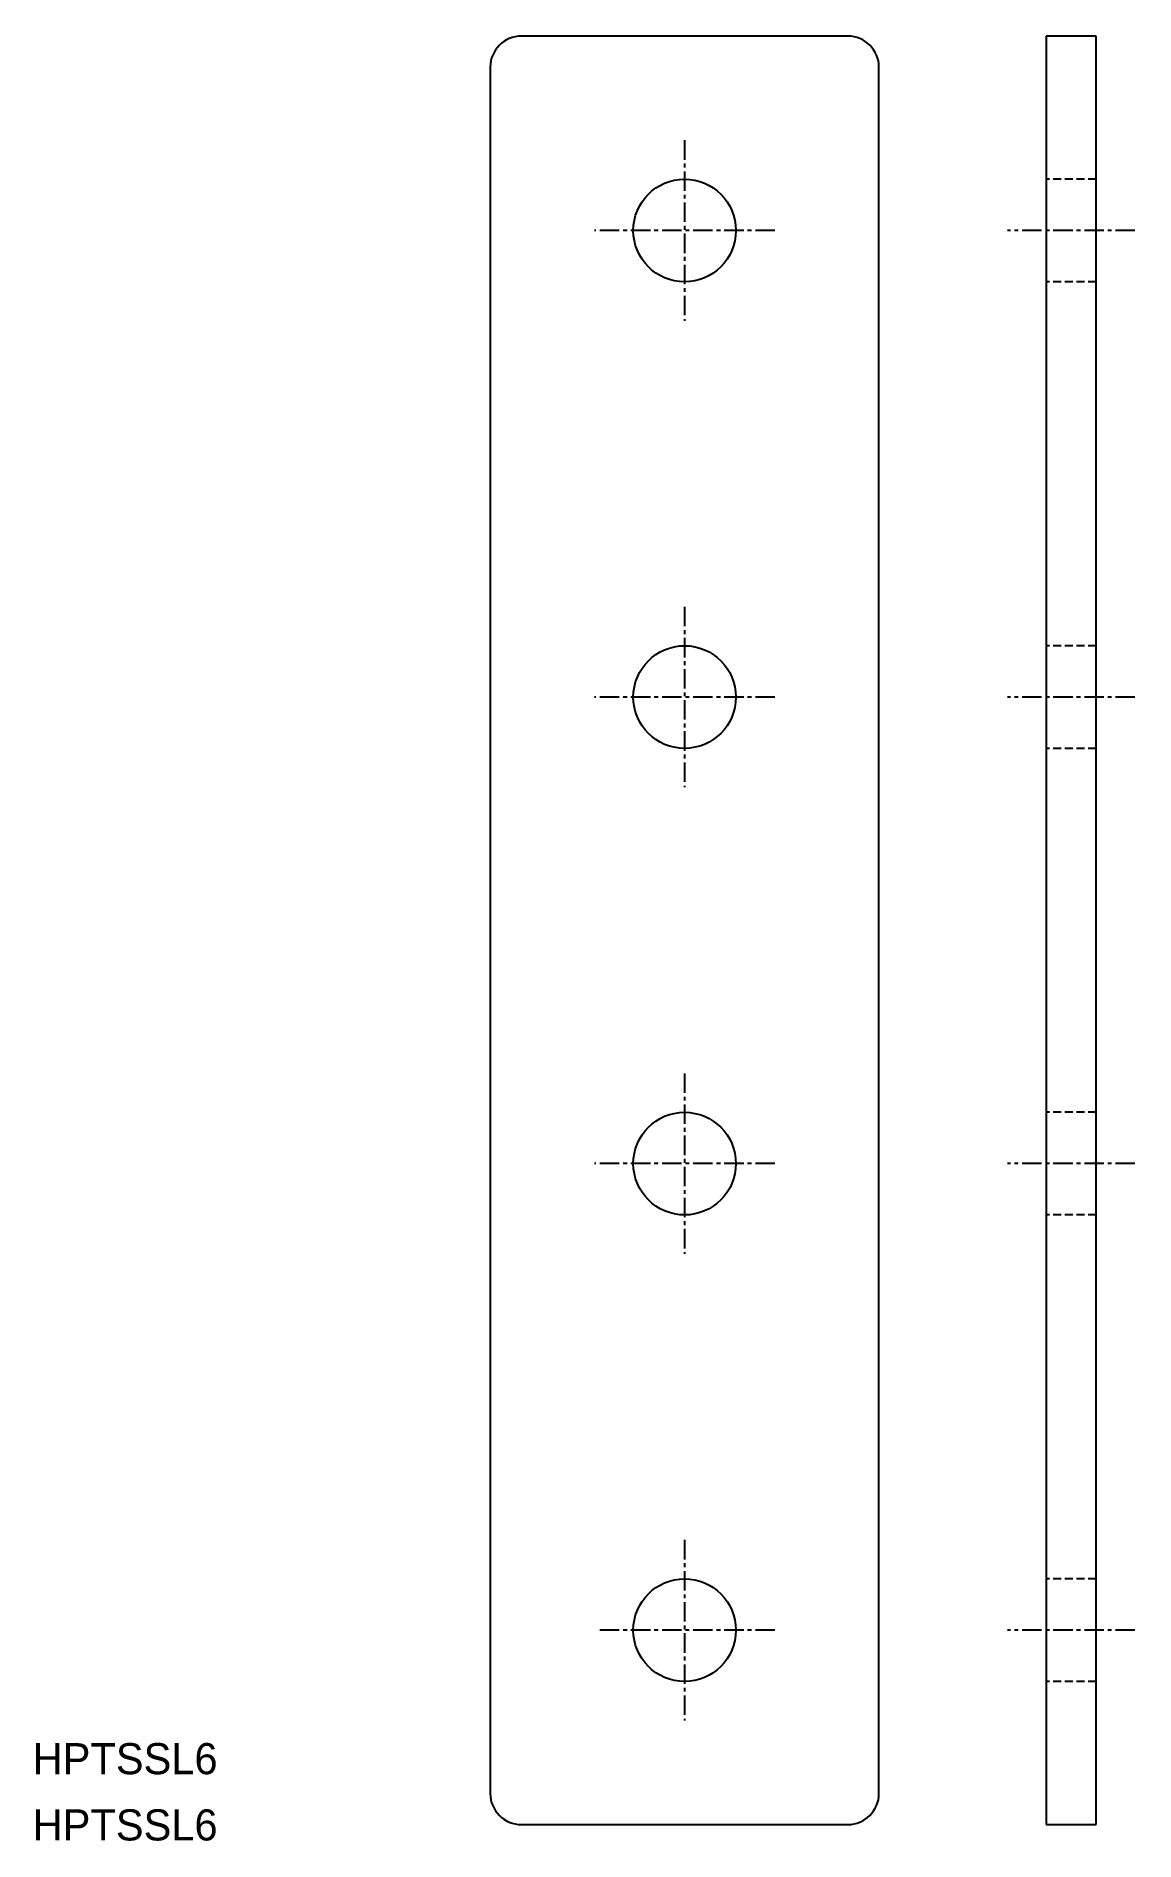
# Model space of a CAD drawing. Extents: x 0 to 71, y 0 to 116.
import ezdxf

# ---------------------------------------------------------------- set-up
doc = ezdxf.new("R2010")
doc.units = 0
doc.linetypes.add('CENTER', pattern=[2, 1.25, -0.25, 0.25, -0.25])
doc.linetypes.add('DASHED', pattern=[0.75, 0.5, -0.25])
doc.layers.get('0').update_dxf_attribs({"linetype": 'CONTINUOUS'})
doc.layers.add('CENTER', color=1, linetype='CENTER')

msp = doc.modelspace()

# ---------------------------------------------------------------- linework, layer by layer
at = {"color": 7, "linetype": 'CONTINUOUS'}
for p, q in [((52.43, 116.02), (31.43, 116.02)), ((68.39, 116.02), (65.19, 116.02)), ((65.19, 116.02), (65.19, 1.02)), ((68.39, 1.02), (68.39, 116.02)), ((29.43, 114.02), (29.43, 3.02)), ((54.43, 3.02), (54.43, 114.02)), ((31.43, 1.02), (52.43, 1.02)), ((65.19, 1.02), (68.39, 1.02))]:
    msp.add_line(p, q, dxfattribs=at)
at = {"color": 3, "linetype": 'DASHED'}
for p, q in [((68.39, 106.82), (65.19, 106.82)), ((68.39, 100.22), (65.19, 100.22)), ((68.39, 76.82), (65.19, 76.82)), ((68.39, 70.22), (65.19, 70.22)), ((68.39, 46.82), (65.19, 46.82)), ((68.39, 40.22), (65.19, 40.22)), ((68.39, 16.82), (65.19, 16.82)), ((68.39, 10.22), (65.19, 10.22))]:
    msp.add_line(p, q, dxfattribs=at)
at = {"color": 7, "linetype": 'CONTINUOUS'}
for centre in [(41.93, 103.52), (41.93, 73.52), (41.93, 43.52), (41.93, 13.52)]:
    msp.add_circle(centre, 3.3, dxfattribs=at)
for centre, start, end in [((31.43, 114.02), 90, 180), ((52.43, 114.02), 0, 90), ((31.43, 3.02), 180, 270), ((52.43, 3.02), 270, 0)]:
    msp.add_arc(centre, 2, start, end, dxfattribs=at)
at = {"layer": 'CENTER', "color": 1, "linetype": 'CENTER'}
for p, q in [((41.93, 109.32), (41.93, 97.72)), ((47.73, 103.52), (36.13, 103.52)), ((70.89, 103.52), (62.69, 103.52)), ((41.93, 79.32), (41.93, 67.72)), ((47.73, 73.52), (36.13, 73.52)), ((70.89, 73.52), (62.69, 73.52)), ((41.93, 49.32), (41.93, 37.72)), ((47.73, 43.52), (36.13, 43.52)), ((70.89, 43.52), (62.69, 43.52)), ((41.93, 19.32), (41.93, 7.72)), ((47.73, 13.52), (36.29, 13.52)), ((70.89, 13.52), (62.69, 13.52))]:
    msp.add_line(p, q, dxfattribs=at)

# ---------------------------------------------------------------- texts
at = {"color": 7, "linetype": 'CONTINUOUS'}
for p in [(0, 4.26), (0, 0)]:
    msp.add_text('HPTSSL6', height=2, dxfattribs=at).set_placement(p)

doc.saveas('drawing.dxf')
